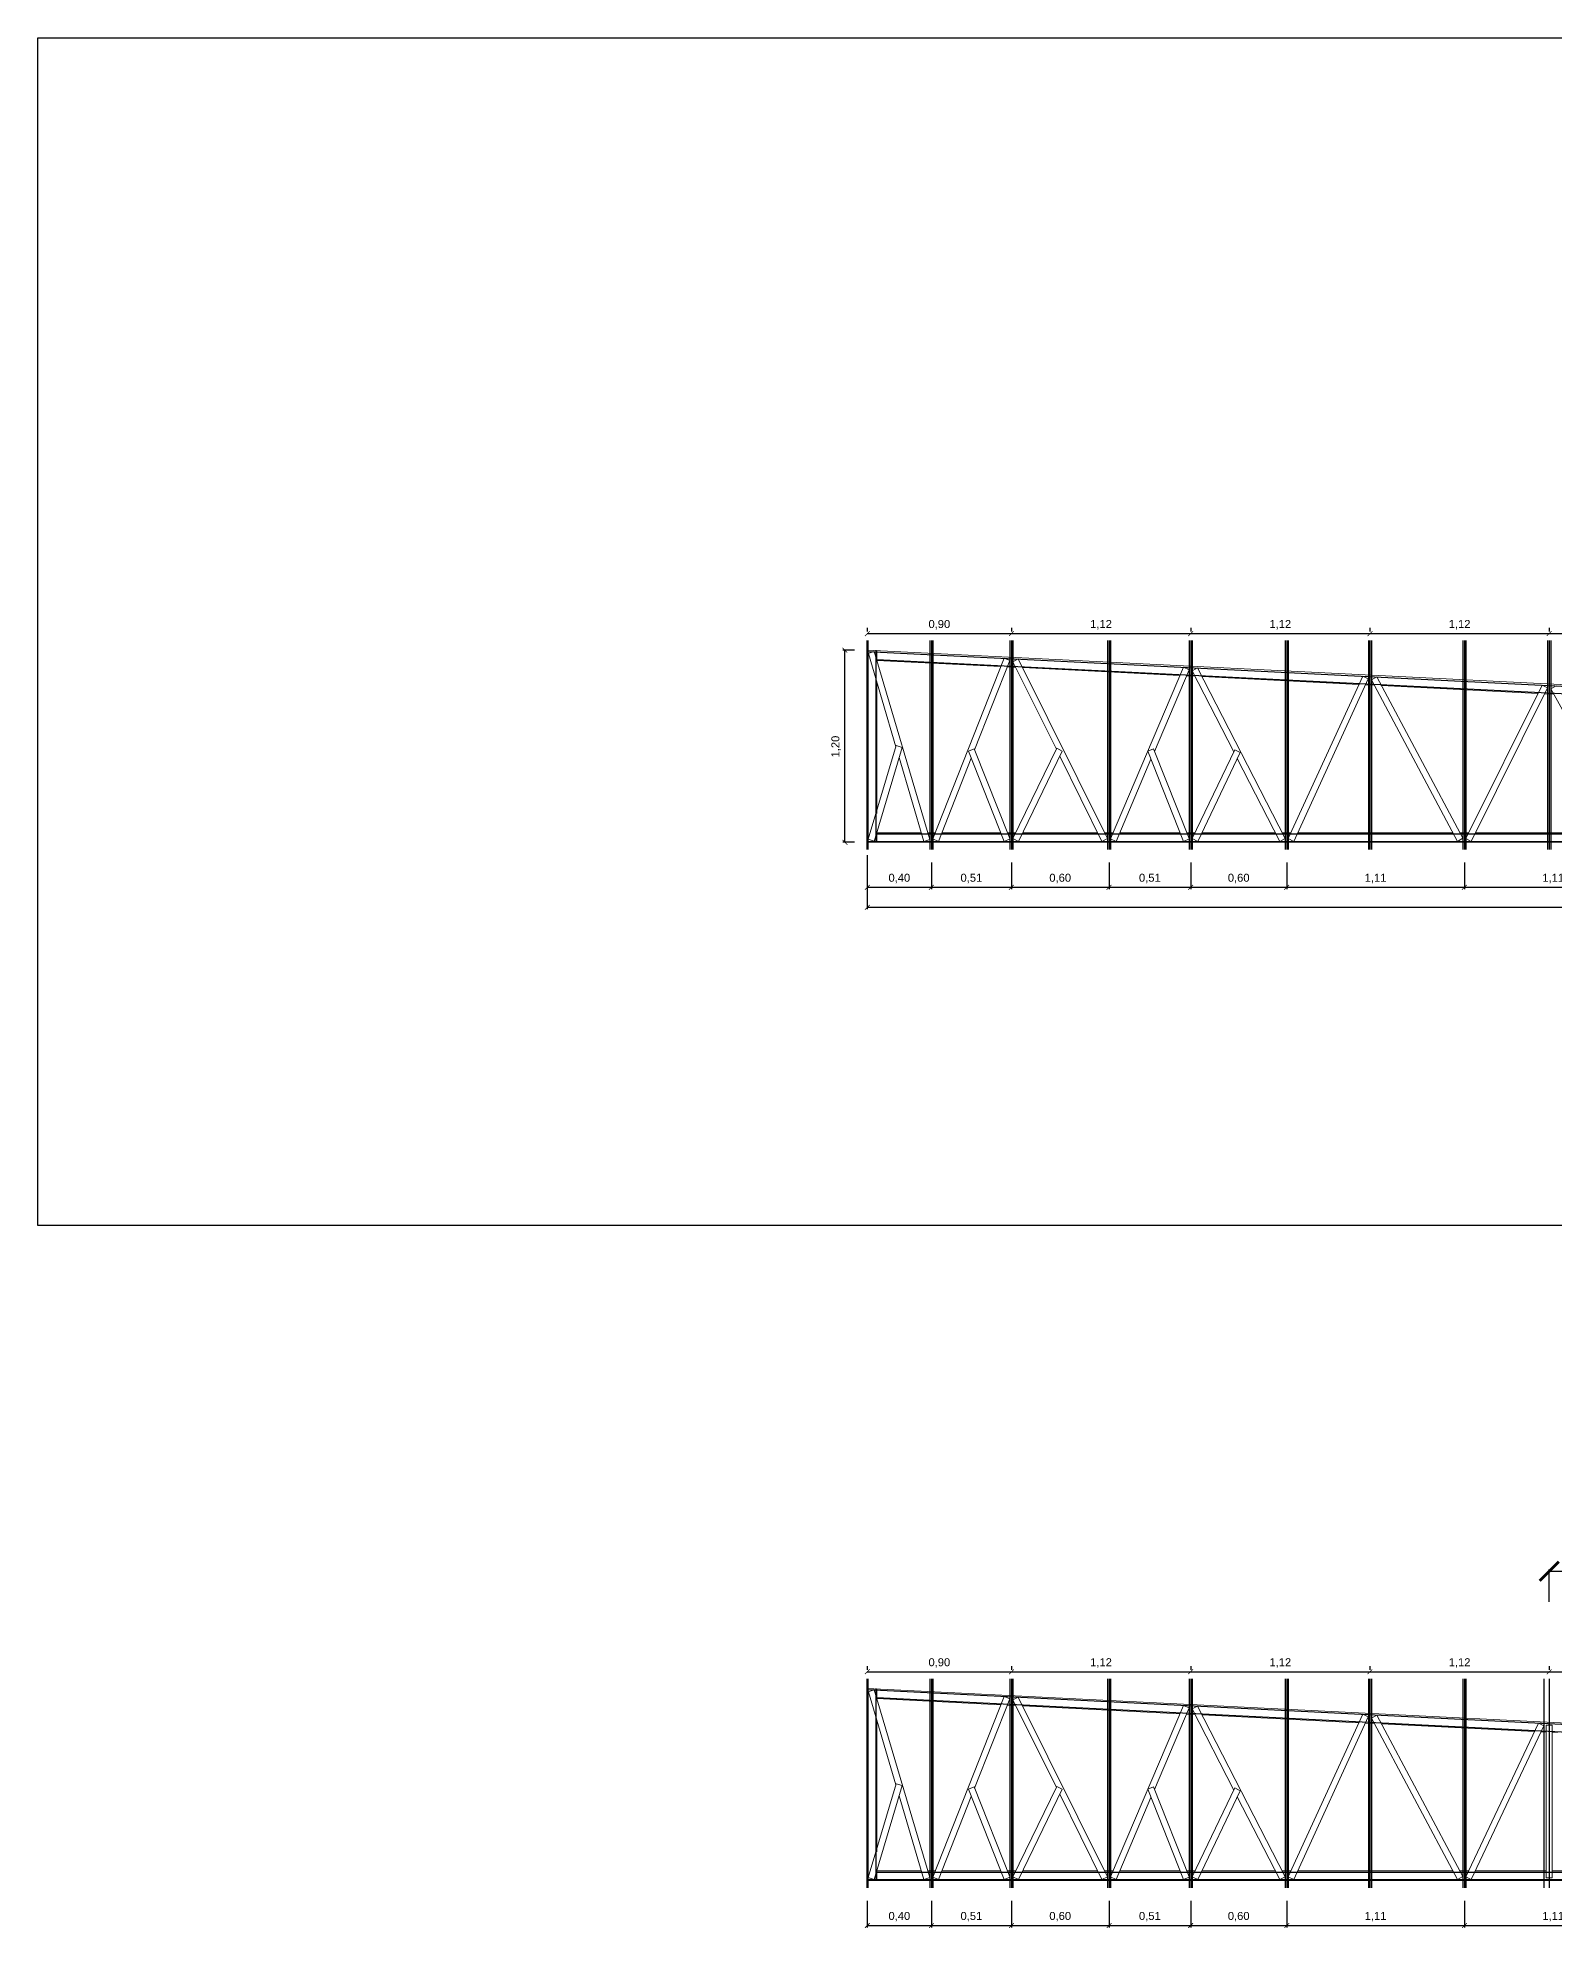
# Model space of a CAD drawing. Header units: millimetres. Extents: x 265 to 899, y -203 to 32.
# Drawn here: x 805.09 to 814.56, y -127.07 to -115.26 of the extents above; entities that cross this region are included whole.
import ezdxf

# ---------------------------------------------------------------- set-up
doc = ezdxf.new("R2010")
doc.units = ezdxf.units.MM
doc.header["$LTSCALE"] = 0.1
doc.header["$MEASUREMENT"] = 0
doc.header["$PDMODE"] = 3
doc.header["$PDSIZE"] = 0.1
doc.linetypes.add('CONTINUA', pattern=[200, 100, 100])
doc.layers.get('DEFPOINTS').update_dxf_attribs({"color": 1})
for name, color, linetype, lineweight in [('00_EST_ANGULARES', 4, 'CONTINUA', 20), ('00_EST_Cotas', 6, 'Continuous', 9), ('00_EST_Viga', 5, 'Continuous', 20), ('00_EST_Viga_Montante', 5, 'Continuous', 20)]:
    doc.layers.add(name, color=color, linetype=linetype, lineweight=lineweight)
doc.layers.add('00_EST_Aux', color=7, linetype='Continuous', true_color=0xd02fca, plot=False)
doc.layers.add('00_EST_NoImprimir', color=1, linetype='Continuous', plot=False)
doc.styles.add('Arial1_50', font='arial.ttf', dxfattribs={"height": 0.05})
doc.styles.add('Arial20', font='arial.ttf', dxfattribs={"height": 0.2})
doc.dimstyles.new('Cota 1-100-Andres', dxfattribs={"dimtxt": 0.2, "dimasz": 0.12, "dimexe": 0.012, "dimexo": 0.15, "dimgap": 0.025, "dimtad": 1, "dimzin": 0, "dimtxsty": 'Arial20', "dimblk1": 'ARCHTICK', "dimblk2": 'ARCHTICK', "dimsah": 1, "dimcen": 0.09, "dimclrd": 256, "dimclre": 256, "dimclrt": 256, "dimazin": 0, "dimtfac": 1, "dimtofl": 0, "dimtmove": 0, "dimatfit": 3, "dimldrblk": 'ARCHTICK', "dimfxl": 1, "dimtolj": 1, "dimtzin": 0, "dimarcsym": 0})
doc.dimstyles.new('Cota 1-25-Andres', dxfattribs={"dimtxt": 0.05, "dimasz": 0.03, "dimexe": 0.012, "dimexo": 0.08, "dimgap": 0.025, "dimtad": 1, "dimzin": 0, "dimtxsty": 'Arial1_50', "dimblk1": 'ARCHTICK', "dimblk2": 'ARCHTICK', "dimsah": 1, "dimcen": 0.09, "dimclrd": 256, "dimclre": 256, "dimclrt": 256, "dimazin": 0, "dimtfac": 1, "dimtofl": 0, "dimtmove": 0, "dimatfit": 3, "dimldrblk": 'ARCHTICK', "dimfxl": 1, "dimtolj": 1, "dimtzin": 0, "dimarcsym": 0})

# ---------------------------------------------------------------- blocks, each defined once
blk = doc.blocks.new('_ARCHTICK')
at = {"color": 0, "linetype": 'ByBlock', "const_width": 0.15}
blk.add_lwpolyline([(-0.5, -0.5), (0.5, 0.5)], dxfattribs=at)
blk = doc.blocks.new('*D203')
at = {"layer": '00_EST_Cotas', "lineweight": -2, "transparency": 16777216}
for p, q in [((812.893, -120.41), (812.893, -120.577)), ((814.003, -120.41), (814.003, -120.577)), ((812.893, -120.565), (814.003, -120.565))]:
    blk.add_line(p, q, dxfattribs=at)
at = {"layer": 'DEFPOINTS', "color": 0, "transparency": 16777216}
for p in [(812.893, -120.33), (814.003, -120.33), (814.003, -120.565)]:
    blk.add_point(p, dxfattribs=at)
at = {"layer": '00_EST_Cotas', "lineweight": -2, "transparency": 16777216, "xscale": 0.03, "yscale": 0.03, "zscale": 0.03, "rotation": 180}
blk.add_blockref('_ARCHTICK', (812.893, -120.565), dxfattribs=at)
at = {"layer": '00_EST_Cotas', "lineweight": -2, "transparency": 16777216, "xscale": 0.03, "yscale": 0.03, "zscale": 0.03}
blk.add_blockref('_ARCHTICK', (814.003, -120.565), dxfattribs=at)
at = {"layer": '00_EST_Cotas', "transparency": 16777216, "insert": (813.448, -120.51), "char_height": 0.05, "attachment_point": 5, "style": 'Arial1_50'}
blk.add_mtext('\\A1;1,11', dxfattribs=at)
blk = doc.blocks.new('*D204')
at = {"layer": '00_EST_Cotas', "lineweight": -2, "transparency": 16777216}
for p, q in [((814.003, -120.41), (814.003, -120.577)), ((815.113, -120.41), (815.113, -120.577)), ((814.003, -120.565), (815.113, -120.565))]:
    blk.add_line(p, q, dxfattribs=at)
at = {"layer": 'DEFPOINTS', "color": 0, "transparency": 16777216}
for p in [(814.003, -120.33), (815.113, -120.33), (815.113, -120.565)]:
    blk.add_point(p, dxfattribs=at)
at = {"layer": '00_EST_Cotas', "lineweight": -2, "transparency": 16777216, "xscale": 0.03, "yscale": 0.03, "zscale": 0.03, "rotation": 180}
blk.add_blockref('_ARCHTICK', (814.003, -120.565), dxfattribs=at)
at = {"layer": '00_EST_Cotas', "lineweight": -2, "transparency": 16777216, "xscale": 0.03, "yscale": 0.03, "zscale": 0.03}
blk.add_blockref('_ARCHTICK', (815.113, -120.565), dxfattribs=at)
at = {"layer": '00_EST_Cotas', "transparency": 16777216, "insert": (814.558, -120.51), "char_height": 0.05, "attachment_point": 5, "style": 'Arial1_50'}
blk.add_mtext('\\A1;1,11', dxfattribs=at)
blk = doc.blocks.new('*D212')
at = {"layer": '00_EST_Cotas', "lineweight": -2, "transparency": 16777216}
for p, q in [((810.273, -118.944), (810.273, -118.968)), ((810.273, -118.98), (811.173, -118.98)), ((811.173, -118.944), (811.173, -118.968))]:
    blk.add_line(p, q, dxfattribs=at)
at = {"layer": 'DEFPOINTS', "color": 0, "transparency": 16777216}
for p in [(810.273, -119.024), (811.173, -118.98), (811.173, -119.024)]:
    blk.add_point(p, dxfattribs=at)
at = {"layer": '00_EST_Cotas', "lineweight": -2, "transparency": 16777216, "xscale": 0.03, "yscale": 0.03, "zscale": 0.03, "rotation": 180}
blk.add_blockref('_ARCHTICK', (810.273, -118.98), dxfattribs=at)
at = {"layer": '00_EST_Cotas', "lineweight": -2, "transparency": 16777216, "xscale": 0.03, "yscale": 0.03, "zscale": 0.03}
blk.add_blockref('_ARCHTICK', (811.173, -118.98), dxfattribs=at)
at = {"layer": '00_EST_Cotas', "transparency": 16777216, "insert": (810.723, -118.925), "char_height": 0.05, "attachment_point": 5, "style": 'Arial1_50'}
blk.add_mtext('\\A1;0,90', dxfattribs=at)
blk = doc.blocks.new('*D213')
at = {"layer": '00_EST_Cotas', "lineweight": -2, "transparency": 16777216}
for p, q in [((811.173, -118.944), (811.173, -118.968)), ((811.173, -118.98), (812.293, -118.98)), ((812.293, -118.944), (812.293, -118.968))]:
    blk.add_line(p, q, dxfattribs=at)
at = {"layer": 'DEFPOINTS', "color": 0, "transparency": 16777216}
for p in [(811.173, -119.024), (812.293, -118.98), (812.293, -119.024)]:
    blk.add_point(p, dxfattribs=at)
at = {"layer": '00_EST_Cotas', "lineweight": -2, "transparency": 16777216, "xscale": 0.03, "yscale": 0.03, "zscale": 0.03, "rotation": 180}
blk.add_blockref('_ARCHTICK', (811.173, -118.98), dxfattribs=at)
at = {"layer": '00_EST_Cotas', "lineweight": -2, "transparency": 16777216, "xscale": 0.03, "yscale": 0.03, "zscale": 0.03}
blk.add_blockref('_ARCHTICK', (812.293, -118.98), dxfattribs=at)
at = {"layer": '00_EST_Cotas', "transparency": 16777216, "insert": (811.733, -118.925), "char_height": 0.05, "attachment_point": 5, "style": 'Arial1_50'}
blk.add_mtext('\\A1;1,12', dxfattribs=at)
blk = doc.blocks.new('*D214')
at = {"layer": '00_EST_Cotas', "lineweight": -2, "transparency": 16777216}
for p, q in [((812.293, -118.944), (812.293, -118.968)), ((812.293, -118.98), (813.413, -118.98)), ((813.413, -118.944), (813.413, -118.968))]:
    blk.add_line(p, q, dxfattribs=at)
at = {"layer": 'DEFPOINTS', "color": 0, "transparency": 16777216}
for p in [(812.293, -119.024), (813.413, -118.98), (813.413, -119.024)]:
    blk.add_point(p, dxfattribs=at)
at = {"layer": '00_EST_Cotas', "lineweight": -2, "transparency": 16777216, "xscale": 0.03, "yscale": 0.03, "zscale": 0.03, "rotation": 180}
blk.add_blockref('_ARCHTICK', (812.293, -118.98), dxfattribs=at)
at = {"layer": '00_EST_Cotas', "lineweight": -2, "transparency": 16777216, "xscale": 0.03, "yscale": 0.03, "zscale": 0.03}
blk.add_blockref('_ARCHTICK', (813.413, -118.98), dxfattribs=at)
at = {"layer": '00_EST_Cotas', "transparency": 16777216, "insert": (812.853, -118.925), "char_height": 0.05, "attachment_point": 5, "style": 'Arial1_50'}
blk.add_mtext('\\A1;1,12', dxfattribs=at)
blk = doc.blocks.new('*D215')
at = {"layer": '00_EST_Cotas', "lineweight": -2, "transparency": 16777216}
for p, q in [((813.413, -118.944), (813.413, -118.968)), ((813.413, -118.98), (814.533, -118.98)), ((814.533, -118.944), (814.533, -118.968))]:
    blk.add_line(p, q, dxfattribs=at)
at = {"layer": 'DEFPOINTS', "color": 0, "transparency": 16777216}
for p in [(813.413, -119.024), (814.533, -118.98), (814.533, -119.024)]:
    blk.add_point(p, dxfattribs=at)
at = {"layer": '00_EST_Cotas', "lineweight": -2, "transparency": 16777216, "xscale": 0.03, "yscale": 0.03, "zscale": 0.03, "rotation": 180}
blk.add_blockref('_ARCHTICK', (813.413, -118.98), dxfattribs=at)
at = {"layer": '00_EST_Cotas', "lineweight": -2, "transparency": 16777216, "xscale": 0.03, "yscale": 0.03, "zscale": 0.03}
blk.add_blockref('_ARCHTICK', (814.533, -118.98), dxfattribs=at)
at = {"layer": '00_EST_Cotas', "transparency": 16777216, "insert": (813.973, -118.925), "char_height": 0.05, "attachment_point": 5, "style": 'Arial1_50'}
blk.add_mtext('\\A1;1,12', dxfattribs=at)
blk = doc.blocks.new('*D216')
at = {"layer": '00_EST_Cotas', "lineweight": -2, "transparency": 16777216}
for p, q in [((814.533, -118.944), (814.533, -118.968)), ((814.533, -118.98), (815.653, -118.98)), ((815.653, -118.944), (815.653, -118.968))]:
    blk.add_line(p, q, dxfattribs=at)
at = {"layer": 'DEFPOINTS', "color": 0, "transparency": 16777216}
for p in [(814.533, -119.024), (815.653, -118.98), (815.653, -119.024)]:
    blk.add_point(p, dxfattribs=at)
at = {"layer": '00_EST_Cotas', "lineweight": -2, "transparency": 16777216, "xscale": 0.03, "yscale": 0.03, "zscale": 0.03, "rotation": 180}
blk.add_blockref('_ARCHTICK', (814.533, -118.98), dxfattribs=at)
at = {"layer": '00_EST_Cotas', "lineweight": -2, "transparency": 16777216, "xscale": 0.03, "yscale": 0.03, "zscale": 0.03}
blk.add_blockref('_ARCHTICK', (815.653, -118.98), dxfattribs=at)
at = {"layer": '00_EST_Cotas', "transparency": 16777216, "insert": (815.093, -118.925), "char_height": 0.05, "attachment_point": 5, "style": 'Arial1_50'}
blk.add_mtext('\\A1;1,12', dxfattribs=at)
blk = doc.blocks.new('*D223')
at = {"layer": '00_EST_Cotas', "lineweight": -2, "transparency": 16777216}
for p, q in [((810.273, -120.41), (810.273, -120.577)), ((810.673, -120.41), (810.673, -120.577)), ((810.273, -120.565), (810.673, -120.565))]:
    blk.add_line(p, q, dxfattribs=at)
at = {"layer": 'DEFPOINTS', "color": 0, "transparency": 16777216}
for p in [(810.273, -120.33), (810.673, -120.33), (810.673, -120.565)]:
    blk.add_point(p, dxfattribs=at)
at = {"layer": '00_EST_Cotas', "lineweight": -2, "transparency": 16777216, "xscale": 0.03, "yscale": 0.03, "zscale": 0.03, "rotation": 180}
blk.add_blockref('_ARCHTICK', (810.273, -120.565), dxfattribs=at)
at = {"layer": '00_EST_Cotas', "lineweight": -2, "transparency": 16777216, "xscale": 0.03, "yscale": 0.03, "zscale": 0.03}
blk.add_blockref('_ARCHTICK', (810.673, -120.565), dxfattribs=at)
at = {"layer": '00_EST_Cotas', "transparency": 16777216, "insert": (810.473, -120.51), "char_height": 0.05, "attachment_point": 5, "style": 'Arial1_50'}
blk.add_mtext('\\A1;0,40', dxfattribs=at)
blk = doc.blocks.new('*D224')
at = {"layer": '00_EST_Cotas', "lineweight": -2, "transparency": 16777216}
for p, q in [((810.673, -120.41), (810.673, -120.577)), ((811.173, -120.41), (811.173, -120.577)), ((810.673, -120.565), (811.173, -120.565))]:
    blk.add_line(p, q, dxfattribs=at)
at = {"layer": 'DEFPOINTS', "color": 0, "transparency": 16777216}
for p in [(810.673, -120.33), (811.173, -120.33), (811.173, -120.565)]:
    blk.add_point(p, dxfattribs=at)
at = {"layer": '00_EST_Cotas', "lineweight": -2, "transparency": 16777216, "xscale": 0.03, "yscale": 0.03, "zscale": 0.03, "rotation": 180}
blk.add_blockref('_ARCHTICK', (810.673, -120.565), dxfattribs=at)
at = {"layer": '00_EST_Cotas', "lineweight": -2, "transparency": 16777216, "xscale": 0.03, "yscale": 0.03, "zscale": 0.03}
blk.add_blockref('_ARCHTICK', (811.173, -120.565), dxfattribs=at)
at = {"layer": '00_EST_Cotas', "transparency": 16777216, "insert": (810.923, -120.51), "char_height": 0.05, "attachment_point": 5, "style": 'Arial1_50'}
blk.add_mtext('\\A1;0,51', dxfattribs=at)
blk = doc.blocks.new('*D225')
at = {"layer": '00_EST_Cotas', "lineweight": -2, "transparency": 16777216}
for p, q in [((811.173, -120.41), (811.173, -120.577)), ((811.783, -120.41), (811.783, -120.577)), ((811.173, -120.565), (811.783, -120.565))]:
    blk.add_line(p, q, dxfattribs=at)
at = {"layer": 'DEFPOINTS', "color": 0, "transparency": 16777216}
for p in [(811.173, -120.33), (811.783, -120.33), (811.783, -120.565)]:
    blk.add_point(p, dxfattribs=at)
at = {"layer": '00_EST_Cotas', "lineweight": -2, "transparency": 16777216, "xscale": 0.03, "yscale": 0.03, "zscale": 0.03, "rotation": 180}
blk.add_blockref('_ARCHTICK', (811.173, -120.565), dxfattribs=at)
at = {"layer": '00_EST_Cotas', "lineweight": -2, "transparency": 16777216, "xscale": 0.03, "yscale": 0.03, "zscale": 0.03}
blk.add_blockref('_ARCHTICK', (811.783, -120.565), dxfattribs=at)
at = {"layer": '00_EST_Cotas', "transparency": 16777216, "insert": (811.478, -120.51), "char_height": 0.05, "attachment_point": 5, "style": 'Arial1_50'}
blk.add_mtext('\\A1;0,60', dxfattribs=at)
blk = doc.blocks.new('*D226')
at = {"layer": '00_EST_Cotas', "lineweight": -2, "transparency": 16777216}
for p, q in [((811.783, -120.41), (811.783, -120.577)), ((812.293, -120.41), (812.293, -120.577)), ((811.783, -120.565), (812.293, -120.565))]:
    blk.add_line(p, q, dxfattribs=at)
at = {"layer": 'DEFPOINTS', "color": 0, "transparency": 16777216}
for p in [(811.783, -120.33), (812.293, -120.33), (812.293, -120.565)]:
    blk.add_point(p, dxfattribs=at)
at = {"layer": '00_EST_Cotas', "lineweight": -2, "transparency": 16777216, "xscale": 0.03, "yscale": 0.03, "zscale": 0.03, "rotation": 180}
blk.add_blockref('_ARCHTICK', (811.783, -120.565), dxfattribs=at)
at = {"layer": '00_EST_Cotas', "lineweight": -2, "transparency": 16777216, "xscale": 0.03, "yscale": 0.03, "zscale": 0.03}
blk.add_blockref('_ARCHTICK', (812.293, -120.565), dxfattribs=at)
at = {"layer": '00_EST_Cotas', "transparency": 16777216, "insert": (812.038, -120.51), "char_height": 0.05, "attachment_point": 5, "style": 'Arial1_50'}
blk.add_mtext('\\A1;0,51', dxfattribs=at)
blk = doc.blocks.new('*D227')
at = {"layer": '00_EST_Cotas', "lineweight": -2, "transparency": 16777216}
for p, q in [((812.293, -120.41), (812.293, -120.577)), ((812.893, -120.41), (812.893, -120.577)), ((812.293, -120.565), (812.893, -120.565))]:
    blk.add_line(p, q, dxfattribs=at)
at = {"layer": 'DEFPOINTS', "color": 0, "transparency": 16777216}
for p in [(812.293, -120.33), (812.893, -120.33), (812.893, -120.565)]:
    blk.add_point(p, dxfattribs=at)
at = {"layer": '00_EST_Cotas', "lineweight": -2, "transparency": 16777216, "xscale": 0.03, "yscale": 0.03, "zscale": 0.03, "rotation": 180}
blk.add_blockref('_ARCHTICK', (812.293, -120.565), dxfattribs=at)
at = {"layer": '00_EST_Cotas', "lineweight": -2, "transparency": 16777216, "xscale": 0.03, "yscale": 0.03, "zscale": 0.03}
blk.add_blockref('_ARCHTICK', (812.893, -120.565), dxfattribs=at)
at = {"layer": '00_EST_Cotas', "transparency": 16777216, "insert": (812.593, -120.51), "char_height": 0.05, "attachment_point": 5, "style": 'Arial1_50'}
blk.add_mtext('\\A1;0,60', dxfattribs=at)
blk = doc.blocks.new('*D230')
at = {"layer": '00_EST_Cotas', "lineweight": -2, "transparency": 16777216}
for p, q in [((812.893, -126.896), (812.893, -127.063)), ((814.003, -126.896), (814.003, -127.063)), ((812.893, -127.051), (814.003, -127.051))]:
    blk.add_line(p, q, dxfattribs=at)
at = {"layer": 'DEFPOINTS', "color": 0, "transparency": 16777216}
for p in [(812.893, -126.816), (814.003, -126.816), (814.003, -127.051)]:
    blk.add_point(p, dxfattribs=at)
at = {"layer": '00_EST_Cotas', "lineweight": -2, "transparency": 16777216, "xscale": 0.03, "yscale": 0.03, "zscale": 0.03, "rotation": 180}
blk.add_blockref('_ARCHTICK', (812.893, -127.051), dxfattribs=at)
at = {"layer": '00_EST_Cotas', "lineweight": -2, "transparency": 16777216, "xscale": 0.03, "yscale": 0.03, "zscale": 0.03}
blk.add_blockref('_ARCHTICK', (814.003, -127.051), dxfattribs=at)
at = {"layer": '00_EST_Cotas', "transparency": 16777216, "insert": (813.448, -126.996), "char_height": 0.05, "attachment_point": 5, "style": 'Arial1_50'}
blk.add_mtext('\\A1;1,11', dxfattribs=at)
blk = doc.blocks.new('*D231')
at = {"layer": '00_EST_Cotas', "lineweight": -2, "transparency": 16777216}
for p, q in [((814.003, -126.896), (814.003, -127.063)), ((815.113, -126.896), (815.113, -127.063)), ((814.003, -127.051), (815.113, -127.051))]:
    blk.add_line(p, q, dxfattribs=at)
at = {"layer": 'DEFPOINTS', "color": 0, "transparency": 16777216}
for p in [(814.003, -126.816), (815.113, -126.816), (815.113, -127.051)]:
    blk.add_point(p, dxfattribs=at)
at = {"layer": '00_EST_Cotas', "lineweight": -2, "transparency": 16777216, "xscale": 0.03, "yscale": 0.03, "zscale": 0.03, "rotation": 180}
blk.add_blockref('_ARCHTICK', (814.003, -127.051), dxfattribs=at)
at = {"layer": '00_EST_Cotas', "lineweight": -2, "transparency": 16777216, "xscale": 0.03, "yscale": 0.03, "zscale": 0.03}
blk.add_blockref('_ARCHTICK', (815.113, -127.051), dxfattribs=at)
at = {"layer": '00_EST_Cotas', "transparency": 16777216, "insert": (814.558, -126.996), "char_height": 0.05, "attachment_point": 5, "style": 'Arial1_50'}
blk.add_mtext('\\A1;1,11', dxfattribs=at)
blk = doc.blocks.new('*D245')
at = {"layer": '00_EST_Cotas', "lineweight": -2, "transparency": 16777216}
for p, q in [((810.273, -125.43), (810.273, -125.454)), ((810.273, -125.466), (811.173, -125.466)), ((811.173, -125.43), (811.173, -125.454))]:
    blk.add_line(p, q, dxfattribs=at)
at = {"layer": 'DEFPOINTS', "color": 0, "transparency": 16777216}
for p in [(810.273, -125.51), (811.173, -125.466), (811.173, -125.51)]:
    blk.add_point(p, dxfattribs=at)
at = {"layer": '00_EST_Cotas', "lineweight": -2, "transparency": 16777216, "xscale": 0.03, "yscale": 0.03, "zscale": 0.03, "rotation": 180}
blk.add_blockref('_ARCHTICK', (810.273, -125.466), dxfattribs=at)
at = {"layer": '00_EST_Cotas', "lineweight": -2, "transparency": 16777216, "xscale": 0.03, "yscale": 0.03, "zscale": 0.03}
blk.add_blockref('_ARCHTICK', (811.173, -125.466), dxfattribs=at)
at = {"layer": '00_EST_Cotas', "transparency": 16777216, "insert": (810.723, -125.411), "char_height": 0.05, "attachment_point": 5, "style": 'Arial1_50'}
blk.add_mtext('\\A1;0,90', dxfattribs=at)
blk = doc.blocks.new('*D246')
at = {"layer": '00_EST_Cotas', "lineweight": -2, "transparency": 16777216}
for p, q in [((811.173, -125.43), (811.173, -125.454)), ((811.173, -125.466), (812.293, -125.466)), ((812.293, -125.43), (812.293, -125.454))]:
    blk.add_line(p, q, dxfattribs=at)
at = {"layer": 'DEFPOINTS', "color": 0, "transparency": 16777216}
for p in [(811.173, -125.51), (812.293, -125.466), (812.293, -125.51)]:
    blk.add_point(p, dxfattribs=at)
at = {"layer": '00_EST_Cotas', "lineweight": -2, "transparency": 16777216, "xscale": 0.03, "yscale": 0.03, "zscale": 0.03, "rotation": 180}
blk.add_blockref('_ARCHTICK', (811.173, -125.466), dxfattribs=at)
at = {"layer": '00_EST_Cotas', "lineweight": -2, "transparency": 16777216, "xscale": 0.03, "yscale": 0.03, "zscale": 0.03}
blk.add_blockref('_ARCHTICK', (812.293, -125.466), dxfattribs=at)
at = {"layer": '00_EST_Cotas', "transparency": 16777216, "insert": (811.733, -125.411), "char_height": 0.05, "attachment_point": 5, "style": 'Arial1_50'}
blk.add_mtext('\\A1;1,12', dxfattribs=at)
blk = doc.blocks.new('*D247')
at = {"layer": '00_EST_Cotas', "lineweight": -2, "transparency": 16777216}
for p, q in [((812.293, -125.43), (812.293, -125.454)), ((812.293, -125.466), (813.413, -125.466)), ((813.413, -125.43), (813.413, -125.454))]:
    blk.add_line(p, q, dxfattribs=at)
at = {"layer": 'DEFPOINTS', "color": 0, "transparency": 16777216}
for p in [(812.293, -125.51), (813.413, -125.466), (813.413, -125.51)]:
    blk.add_point(p, dxfattribs=at)
at = {"layer": '00_EST_Cotas', "lineweight": -2, "transparency": 16777216, "xscale": 0.03, "yscale": 0.03, "zscale": 0.03, "rotation": 180}
blk.add_blockref('_ARCHTICK', (812.293, -125.466), dxfattribs=at)
at = {"layer": '00_EST_Cotas', "lineweight": -2, "transparency": 16777216, "xscale": 0.03, "yscale": 0.03, "zscale": 0.03}
blk.add_blockref('_ARCHTICK', (813.413, -125.466), dxfattribs=at)
at = {"layer": '00_EST_Cotas', "transparency": 16777216, "insert": (812.853, -125.411), "char_height": 0.05, "attachment_point": 5, "style": 'Arial1_50'}
blk.add_mtext('\\A1;1,12', dxfattribs=at)
blk = doc.blocks.new('*D248')
at = {"layer": '00_EST_Cotas', "lineweight": -2, "transparency": 16777216}
for p, q in [((813.413, -125.43), (813.413, -125.454)), ((813.413, -125.466), (814.533, -125.466)), ((814.533, -125.43), (814.533, -125.454))]:
    blk.add_line(p, q, dxfattribs=at)
at = {"layer": 'DEFPOINTS', "color": 0, "transparency": 16777216}
for p in [(813.413, -125.51), (814.533, -125.466), (814.533, -125.51)]:
    blk.add_point(p, dxfattribs=at)
at = {"layer": '00_EST_Cotas', "lineweight": -2, "transparency": 16777216, "xscale": 0.03, "yscale": 0.03, "zscale": 0.03, "rotation": 180}
blk.add_blockref('_ARCHTICK', (813.413, -125.466), dxfattribs=at)
at = {"layer": '00_EST_Cotas', "lineweight": -2, "transparency": 16777216, "xscale": 0.03, "yscale": 0.03, "zscale": 0.03}
blk.add_blockref('_ARCHTICK', (814.533, -125.466), dxfattribs=at)
at = {"layer": '00_EST_Cotas', "transparency": 16777216, "insert": (813.973, -125.411), "char_height": 0.05, "attachment_point": 5, "style": 'Arial1_50'}
blk.add_mtext('\\A1;1,12', dxfattribs=at)
blk = doc.blocks.new('*D238')
at = {"layer": '00_EST_Cotas', "lineweight": -2, "transparency": 16777216}
for p, q in [((814.533, -125.43), (814.533, -125.454)), ((814.533, -125.466), (815.653, -125.466)), ((815.653, -125.43), (815.653, -125.454))]:
    blk.add_line(p, q, dxfattribs=at)
at = {"layer": 'DEFPOINTS', "color": 0, "transparency": 16777216}
for p in [(814.533, -125.51), (815.653, -125.466), (815.653, -125.51)]:
    blk.add_point(p, dxfattribs=at)
at = {"layer": '00_EST_Cotas', "lineweight": -2, "transparency": 16777216, "xscale": 0.03, "yscale": 0.03, "zscale": 0.03, "rotation": 180}
blk.add_blockref('_ARCHTICK', (814.533, -125.466), dxfattribs=at)
at = {"layer": '00_EST_Cotas', "lineweight": -2, "transparency": 16777216, "xscale": 0.03, "yscale": 0.03, "zscale": 0.03}
blk.add_blockref('_ARCHTICK', (815.653, -125.466), dxfattribs=at)
at = {"layer": '00_EST_Cotas', "transparency": 16777216, "insert": (815.093, -125.411), "char_height": 0.05, "attachment_point": 5, "style": 'Arial1_50'}
blk.add_mtext('\\A1;1,12', dxfattribs=at)
blk = doc.blocks.new('*D249')
at = {"layer": '00_EST_Cotas', "lineweight": -2, "transparency": 16777216}
for p, q in [((810.273, -126.896), (810.273, -127.063)), ((810.673, -126.896), (810.673, -127.063)), ((810.273, -127.051), (810.673, -127.051))]:
    blk.add_line(p, q, dxfattribs=at)
at = {"layer": 'DEFPOINTS', "color": 0, "transparency": 16777216}
for p in [(810.273, -126.816), (810.673, -126.816), (810.673, -127.051)]:
    blk.add_point(p, dxfattribs=at)
at = {"layer": '00_EST_Cotas', "lineweight": -2, "transparency": 16777216, "xscale": 0.03, "yscale": 0.03, "zscale": 0.03, "rotation": 180}
blk.add_blockref('_ARCHTICK', (810.273, -127.051), dxfattribs=at)
at = {"layer": '00_EST_Cotas', "lineweight": -2, "transparency": 16777216, "xscale": 0.03, "yscale": 0.03, "zscale": 0.03}
blk.add_blockref('_ARCHTICK', (810.673, -127.051), dxfattribs=at)
at = {"layer": '00_EST_Cotas', "transparency": 16777216, "insert": (810.473, -126.996), "char_height": 0.05, "attachment_point": 5, "style": 'Arial1_50'}
blk.add_mtext('\\A1;0,40', dxfattribs=at)
blk = doc.blocks.new('*D250')
at = {"layer": '00_EST_Cotas', "lineweight": -2, "transparency": 16777216}
for p, q in [((810.673, -126.896), (810.673, -127.063)), ((811.173, -126.896), (811.173, -127.063)), ((810.673, -127.051), (811.173, -127.051))]:
    blk.add_line(p, q, dxfattribs=at)
at = {"layer": 'DEFPOINTS', "color": 0, "transparency": 16777216}
for p in [(810.673, -126.816), (811.173, -126.816), (811.173, -127.051)]:
    blk.add_point(p, dxfattribs=at)
at = {"layer": '00_EST_Cotas', "lineweight": -2, "transparency": 16777216, "xscale": 0.03, "yscale": 0.03, "zscale": 0.03, "rotation": 180}
blk.add_blockref('_ARCHTICK', (810.673, -127.051), dxfattribs=at)
at = {"layer": '00_EST_Cotas', "lineweight": -2, "transparency": 16777216, "xscale": 0.03, "yscale": 0.03, "zscale": 0.03}
blk.add_blockref('_ARCHTICK', (811.173, -127.051), dxfattribs=at)
at = {"layer": '00_EST_Cotas', "transparency": 16777216, "insert": (810.923, -126.996), "char_height": 0.05, "attachment_point": 5, "style": 'Arial1_50'}
blk.add_mtext('\\A1;0,51', dxfattribs=at)
blk = doc.blocks.new('*D251')
at = {"layer": '00_EST_Cotas', "lineweight": -2, "transparency": 16777216}
for p, q in [((811.173, -126.896), (811.173, -127.063)), ((811.783, -126.896), (811.783, -127.063)), ((811.173, -127.051), (811.783, -127.051))]:
    blk.add_line(p, q, dxfattribs=at)
at = {"layer": 'DEFPOINTS', "color": 0, "transparency": 16777216}
for p in [(811.173, -126.816), (811.783, -126.816), (811.783, -127.051)]:
    blk.add_point(p, dxfattribs=at)
at = {"layer": '00_EST_Cotas', "lineweight": -2, "transparency": 16777216, "xscale": 0.03, "yscale": 0.03, "zscale": 0.03, "rotation": 180}
blk.add_blockref('_ARCHTICK', (811.173, -127.051), dxfattribs=at)
at = {"layer": '00_EST_Cotas', "lineweight": -2, "transparency": 16777216, "xscale": 0.03, "yscale": 0.03, "zscale": 0.03}
blk.add_blockref('_ARCHTICK', (811.783, -127.051), dxfattribs=at)
at = {"layer": '00_EST_Cotas', "transparency": 16777216, "insert": (811.478, -126.996), "char_height": 0.05, "attachment_point": 5, "style": 'Arial1_50'}
blk.add_mtext('\\A1;0,60', dxfattribs=at)
blk = doc.blocks.new('*D252')
at = {"layer": '00_EST_Cotas', "lineweight": -2, "transparency": 16777216}
for p, q in [((811.783, -126.896), (811.783, -127.063)), ((812.293, -126.896), (812.293, -127.063)), ((811.783, -127.051), (812.293, -127.051))]:
    blk.add_line(p, q, dxfattribs=at)
at = {"layer": 'DEFPOINTS', "color": 0, "transparency": 16777216}
for p in [(811.783, -126.816), (812.293, -126.816), (812.293, -127.051)]:
    blk.add_point(p, dxfattribs=at)
at = {"layer": '00_EST_Cotas', "lineweight": -2, "transparency": 16777216, "xscale": 0.03, "yscale": 0.03, "zscale": 0.03, "rotation": 180}
blk.add_blockref('_ARCHTICK', (811.783, -127.051), dxfattribs=at)
at = {"layer": '00_EST_Cotas', "lineweight": -2, "transparency": 16777216, "xscale": 0.03, "yscale": 0.03, "zscale": 0.03}
blk.add_blockref('_ARCHTICK', (812.293, -127.051), dxfattribs=at)
at = {"layer": '00_EST_Cotas', "transparency": 16777216, "insert": (812.038, -126.996), "char_height": 0.05, "attachment_point": 5, "style": 'Arial1_50'}
blk.add_mtext('\\A1;0,51', dxfattribs=at)
blk = doc.blocks.new('*D253')
at = {"layer": '00_EST_Cotas', "lineweight": -2, "transparency": 16777216}
for p, q in [((812.293, -126.896), (812.293, -127.063)), ((812.893, -126.896), (812.893, -127.063)), ((812.293, -127.051), (812.893, -127.051))]:
    blk.add_line(p, q, dxfattribs=at)
at = {"layer": 'DEFPOINTS', "color": 0, "transparency": 16777216}
for p in [(812.293, -126.816), (812.893, -126.816), (812.893, -127.051)]:
    blk.add_point(p, dxfattribs=at)
at = {"layer": '00_EST_Cotas', "lineweight": -2, "transparency": 16777216, "xscale": 0.03, "yscale": 0.03, "zscale": 0.03, "rotation": 180}
blk.add_blockref('_ARCHTICK', (812.293, -127.051), dxfattribs=at)
at = {"layer": '00_EST_Cotas', "lineweight": -2, "transparency": 16777216, "xscale": 0.03, "yscale": 0.03, "zscale": 0.03}
blk.add_blockref('_ARCHTICK', (812.893, -127.051), dxfattribs=at)
at = {"layer": '00_EST_Cotas', "transparency": 16777216, "insert": (812.593, -126.996), "char_height": 0.05, "attachment_point": 5, "style": 'Arial1_50'}
blk.add_mtext('\\A1;0,60', dxfattribs=at)
blk = doc.blocks.new('*D254')
at = {"layer": '00_EST_Cotas', "lineweight": -2, "transparency": 16777216}
for p, q in [((814.533, -125.028), (814.533, -124.826)), ((817.893, -125.014), (817.893, -124.826)), ((814.533, -124.838), (817.893, -124.838))]:
    blk.add_line(p, q, dxfattribs=at)
at = {"layer": 'DEFPOINTS', "color": 0, "transparency": 16777216}
for p in [(817.893, -124.838), (814.533, -125.178), (817.893, -125.164)]:
    blk.add_point(p, dxfattribs=at)
at = {"layer": '00_EST_Cotas', "lineweight": -2, "transparency": 16777216, "xscale": 0.12, "yscale": 0.12, "zscale": 0.12, "rotation": 180}
blk.add_blockref('_ARCHTICK', (814.533, -124.838), dxfattribs=at)
at = {"layer": '00_EST_Cotas', "lineweight": -2, "transparency": 16777216, "xscale": 0.12, "yscale": 0.12, "zscale": 0.12}
blk.add_blockref('_ARCHTICK', (817.893, -124.838), dxfattribs=at)
at = {"layer": '00_EST_Cotas', "transparency": 16777216, "insert": (816.213, -124.692), "char_height": 0.2, "attachment_point": 5, "style": 'Arial20'}
blk.add_mtext('\\A1;3,36', dxfattribs=at)
blk = doc.blocks.new('*D342')
at = {"layer": '00_EST_Cotas', "lineweight": -2, "transparency": 16777216}
for p, q in [((810.273, -120.364), (810.273, -120.702)), ((822.173, -120.364), (822.173, -120.702)), ((810.273, -120.69), (822.173, -120.69))]:
    blk.add_line(p, q, dxfattribs=at)
at = {"layer": 'DEFPOINTS', "color": 0, "transparency": 16777216}
for p in [(810.273, -120.284), (822.173, -120.284), (822.173, -120.69)]:
    blk.add_point(p, dxfattribs=at)
at = {"layer": '00_EST_Cotas', "lineweight": -2, "transparency": 16777216, "xscale": 0.03, "yscale": 0.03, "zscale": 0.03, "rotation": 180}
blk.add_blockref('_ARCHTICK', (810.273, -120.69), dxfattribs=at)
at = {"layer": '00_EST_Cotas', "lineweight": -2, "transparency": 16777216, "xscale": 0.03, "yscale": 0.03, "zscale": 0.03}
blk.add_blockref('_ARCHTICK', (822.173, -120.69), dxfattribs=at)
at = {"layer": '00_EST_Cotas', "transparency": 16777216, "insert": (816.223, -120.635), "char_height": 0.05, "attachment_point": 5, "style": 'Arial1_50'}
blk.add_mtext('\\A1;11,90', dxfattribs=at)
blk = doc.blocks.new('*D344')
at = {"layer": '00_EST_Cotas', "lineweight": -2, "transparency": 16777216}
for p, q in [((810.193, -119.084), (810.121, -119.084)), ((810.133, -120.284), (810.133, -119.084)), ((810.193, -120.284), (810.121, -120.284))]:
    blk.add_line(p, q, dxfattribs=at)
at = {"layer": 'DEFPOINTS', "color": 0, "transparency": 16777216}
for p in [(810.133, -119.084), (810.273, -119.084), (810.273, -120.284)]:
    blk.add_point(p, dxfattribs=at)
at = {"layer": '00_EST_Cotas', "lineweight": -2, "transparency": 16777216, "xscale": 0.03, "yscale": 0.03, "zscale": 0.03}
for p, rotation in [((810.133, -119.084), 90), ((810.133, -120.284), 270)]:
    blk.add_blockref('_ARCHTICK', p, dxfattribs=dict(at, rotation=rotation))
at = {"layer": '00_EST_Cotas', "transparency": 16777216, "insert": (810.078, -119.686), "char_height": 0.05, "attachment_point": 5, "rotation": 90, "style": 'Arial1_50'}
blk.add_mtext('\\A1;1,20', dxfattribs=at)

msp = doc.modelspace()

# ---------------------------------------------------------------- linework, layer by layer
at = {"layer": '00_EST_ANGULARES'}
for p, q in [((810.279, -119.105), (810.315, -119.093)), ((810.28, -119.105), (810.452, -119.687)), ((810.663, -120.266), (810.316, -119.093)), ((811.128, -119.134), (810.683, -120.263)), ((810.943, -119.707), (811.163, -119.149)), ((811.128, -119.134), (811.163, -119.149)), ((811.183, -119.156), (811.216, -119.138)), ((811.454, -119.702), (811.183, -119.156)), ((811.216, -119.138), (811.773, -120.26)), ((812.248, -119.19), (811.793, -120.262)), ((812.066, -119.716), (812.283, -119.206)), ((812.248, -119.19), (812.283, -119.206)), ((812.303, -119.212), (812.336, -119.194)), ((812.303, -119.212), (812.563, -119.719)), ((812.883, -120.26), (812.336, -119.194)), ((812.903, -120.261), (813.368, -119.246)), ((813.402, -119.263), (812.937, -120.278)), ((813.368, -119.246), (813.402, -119.263)), ((813.423, -119.269), (813.456, -119.25)), ((813.96, -120.278), (813.423, -119.269)), ((813.456, -119.25), (813.993, -120.259)), ((814.013, -120.26), (814.489, -119.302)), ((814.523, -119.32), (814.046, -120.278)), ((814.523, -119.32), (814.489, -119.302)), ((814.543, -119.326), (814.576, -119.306)), ((815.07, -120.278), (814.543, -119.326)), ((810.279, -120.265), (810.454, -119.679)), ((810.49, -119.691), (810.315, -120.278)), ((810.454, -119.679), (810.49, -119.691)), ((810.905, -119.715), (810.94, -119.7)), ((811.128, -120.278), (810.905, -119.715)), ((810.94, -119.7), (811.163, -120.261)), ((811.183, -120.261), (811.457, -119.696)), ((811.49, -119.714), (811.217, -120.278)), ((811.457, -119.696), (811.49, -119.714)), ((811.739, -120.278), (811.475, -119.746)), ((812.025, -119.715), (812.06, -119.7)), ((812.248, -120.278), (812.025, -119.715)), ((812.06, -119.7), (812.283, -120.261)), ((812.303, -120.261), (812.569, -119.706)), ((812.603, -119.723), (812.337, -120.278)), ((812.569, -119.706), (812.603, -119.723)), ((810.472, -119.754), (810.627, -120.278)), ((810.718, -120.278), (810.922, -119.759)), ((811.827, -120.278), (812.045, -119.765)), ((812.584, -119.761), (812.849, -120.278)), ((810.279, -120.265), (810.315, -120.277)), ((810.627, -120.278), (810.663, -120.266)), ((810.683, -120.263), (810.718, -120.278)), ((811.128, -120.278), (811.163, -120.263)), ((811.183, -120.261), (811.217, -120.278)), ((811.773, -120.26), (811.739, -120.278)), ((811.827, -120.278), (811.793, -120.262)), ((812.248, -120.278), (812.283, -120.263)), ((812.303, -120.261), (812.337, -120.278)), ((812.849, -120.278), (812.883, -120.26)), ((812.937, -120.278), (812.903, -120.261)), ((813.96, -120.278), (813.993, -120.259)), ((814.013, -120.26), (814.046, -120.278)), ((810.279, -125.591), (810.315, -125.579)), ((810.28, -125.591), (810.452, -126.173)), ((810.663, -126.752), (810.316, -125.579)), ((811.128, -125.62), (810.683, -126.749)), ((810.943, -126.193), (811.163, -125.635)), ((811.128, -125.62), (811.163, -125.635)), ((811.183, -125.642), (811.216, -125.624)), ((811.454, -126.188), (811.183, -125.642)), ((811.216, -125.624), (811.773, -126.746)), ((812.248, -125.676), (811.793, -126.748)), ((812.066, -126.201), (812.283, -125.692)), ((812.248, -125.676), (812.283, -125.692)), ((812.303, -125.698), (812.336, -125.68)), ((812.303, -125.698), (812.563, -126.205)), ((812.883, -126.746), (812.336, -125.68)), ((812.903, -126.747), (813.368, -125.731)), ((813.402, -125.748), (812.937, -126.764)), ((813.368, -125.731), (813.402, -125.748)), ((813.423, -125.755), (813.456, -125.736)), ((813.96, -126.764), (813.423, -125.755)), ((813.456, -125.736), (813.993, -126.745)), ((814.013, -126.746), (814.465, -125.786)), ((814.499, -125.804), (814.046, -126.764)), ((814.499, -125.804), (814.465, -125.786)), ((814.514, -125.8), (814.552, -125.8)), ((814.514, -125.8), (814.514, -126.754)), ((814.552, -126.754), (814.552, -125.8)), ((810.279, -126.751), (810.454, -126.165)), ((810.49, -126.177), (810.315, -126.764)), ((810.454, -126.165), (810.49, -126.177)), ((810.472, -126.24), (810.627, -126.764)), ((810.718, -126.764), (810.922, -126.245)), ((810.905, -126.2), (810.94, -126.185)), ((811.128, -126.764), (810.905, -126.2)), ((810.94, -126.185), (811.163, -126.747)), ((811.183, -126.746), (811.457, -126.182)), ((811.49, -126.2), (811.217, -126.764)), ((811.457, -126.182), (811.49, -126.2)), ((811.739, -126.764), (811.475, -126.231)), ((812.025, -126.2), (812.06, -126.185)), ((812.248, -126.764), (812.025, -126.2)), ((812.06, -126.185), (812.283, -126.747)), ((812.303, -126.746), (812.569, -126.191)), ((812.603, -126.209), (812.337, -126.764)), ((812.569, -126.191), (812.603, -126.209)), ((811.827, -126.764), (812.045, -126.251)), ((812.584, -126.247), (812.849, -126.764)), ((810.279, -126.751), (810.315, -126.763)), ((810.627, -126.764), (810.663, -126.752)), ((810.683, -126.749), (810.718, -126.764)), ((811.128, -126.764), (811.163, -126.749)), ((811.183, -126.746), (811.217, -126.764)), ((811.773, -126.746), (811.739, -126.764)), ((811.827, -126.764), (811.793, -126.748)), ((812.248, -126.764), (812.283, -126.749)), ((812.303, -126.746), (812.337, -126.764)), ((812.849, -126.764), (812.883, -126.746)), ((812.937, -126.764), (812.903, -126.747)), ((813.96, -126.764), (813.993, -126.745)), ((814.013, -126.746), (814.046, -126.764)), ((814.514, -126.754), (814.552, -126.754))]:
    msp.add_line(p, q, dxfattribs=at)
at = {"layer": '00_EST_Aux'}
for p, q in [((810.273, -120.33), (810.273, -119.024)), ((810.279, -120.33), (810.279, -119.024)), ((810.663, -119.024), (810.663, -120.33)), ((810.673, -119.024), (810.673, -120.33)), ((810.683, -119.024), (810.683, -120.33)), ((811.163, -119.024), (811.163, -120.33)), ((811.173, -119.024), (811.173, -120.33)), ((811.183, -119.024), (811.183, -120.33)), ((811.773, -119.024), (811.773, -120.33)), ((811.783, -119.024), (811.783, -120.33)), ((811.793, -119.024), (811.793, -120.33)), ((812.283, -119.024), (812.283, -120.33)), ((812.293, -119.024), (812.293, -120.33)), ((812.303, -119.024), (812.303, -120.33)), ((812.883, -119.024), (812.883, -120.33)), ((812.893, -119.024), (812.893, -120.33)), ((812.903, -119.024), (812.903, -120.33)), ((813.403, -119.024), (813.403, -120.33)), ((813.413, -119.024), (813.413, -120.33)), ((813.423, -119.024), (813.423, -120.33)), ((813.993, -119.024), (813.993, -120.33)), ((814.003, -119.024), (814.003, -120.33)), ((814.013, -119.024), (814.013, -120.33)), ((814.523, -119.024), (814.523, -120.33)), ((814.533, -119.024), (814.533, -120.33)), ((814.543, -119.024), (814.543, -120.33)), ((810.272, -119.091), (822.166, -119.685)), ((810.326, -119.084), (810.326, -120.284)), ((810.333, -119.141), (822.013, -119.725)), ((810.273, -120.278), (822.073, -120.278)), ((810.333, -120.231), (822.013, -120.231)), ((810.273, -126.816), (810.273, -125.51)), ((810.279, -126.816), (810.279, -125.51)), ((810.663, -125.51), (810.663, -126.816)), ((810.673, -125.51), (810.673, -126.816)), ((810.683, -125.51), (810.683, -126.816)), ((811.163, -125.51), (811.163, -126.816)), ((811.173, -125.51), (811.173, -126.816)), ((811.183, -125.51), (811.183, -126.816)), ((811.773, -125.51), (811.773, -126.816)), ((811.783, -125.51), (811.783, -126.816)), ((811.793, -125.51), (811.793, -126.816)), ((812.283, -125.51), (812.283, -126.816)), ((812.293, -125.51), (812.293, -126.816)), ((812.303, -125.51), (812.303, -126.816)), ((812.883, -125.51), (812.883, -126.816)), ((812.893, -125.51), (812.893, -126.816)), ((812.903, -125.51), (812.903, -126.816)), ((813.403, -125.51), (813.403, -126.816)), ((813.413, -125.51), (813.413, -126.816)), ((813.423, -125.51), (813.423, -126.816)), ((813.993, -125.51), (813.993, -126.816)), ((814.003, -125.51), (814.003, -126.816)), ((814.013, -125.51), (814.013, -126.816)), ((814.499, -125.511), (814.499, -126.816)), ((814.533, -125.51), (814.533, -126.816)), ((810.272, -125.577), (822.166, -126.171)), ((810.326, -125.57), (810.326, -126.77)), ((810.333, -125.627), (822.013, -126.211)), ((810.333, -126.717), (822.013, -126.717)), ((810.273, -126.764), (822.073, -126.764))]:
    msp.add_line(p, q, dxfattribs=at)
at = {"layer": '00_EST_NoImprimir'}
msp.add_lwpolyline([(805.091, -115.258), (824.343, -115.258), (824.343, -122.677), (805.091, -122.677)], close=True, dxfattribs=at)
at = {"layer": '00_EST_Viga'}
for p, q in [((810.27, -119.144), (810.273, -119.145)), ((810.273, -119.084), (822.173, -119.674)), ((810.333, -119.148), (811.107, -119.186)), ((811.147, -119.188), (811.2, -119.191)), ((811.244, -119.193), (812.226, -119.242)), ((812.267, -119.244), (812.32, -119.247)), ((812.364, -119.249), (813.344, -119.298)), ((813.385, -119.3), (813.441, -119.303)), ((813.486, -119.305), (814.463, -119.354)), ((814.505, -119.356), (814.561, -119.359)), ((810.273, -120.284), (822.173, -120.284)), ((810.333, -120.224), (810.611, -120.224)), ((810.65, -120.224), (810.698, -120.224)), ((810.739, -120.224), (811.107, -120.224)), ((811.148, -120.224), (811.2, -120.224)), ((811.243, -120.224), (811.713, -120.224)), ((811.755, -120.224), (811.809, -120.224)), ((811.85, -120.224), (812.227, -120.224)), ((812.268, -120.224), (812.32, -120.224)), ((812.362, -120.224), (812.822, -120.224)), ((812.865, -120.224), (812.92, -120.224)), ((812.961, -120.224), (813.931, -120.224)), ((813.974, -120.224), (814.03, -120.224)), ((814.073, -120.224), (815.04, -120.224)), ((810.27, -125.63), (810.273, -125.63)), ((810.273, -125.57), (822.173, -126.16)), ((810.333, -125.633), (811.107, -125.672)), ((811.147, -125.674), (811.2, -125.677)), ((811.244, -125.679), (812.226, -125.728)), ((812.267, -125.73), (812.32, -125.733)), ((812.364, -125.735), (813.344, -125.784)), ((813.385, -125.786), (813.441, -125.789)), ((813.486, -125.791), (814.441, -125.839)), ((814.482, -125.841), (814.514, -125.842)), ((814.552, -125.844), (814.585, -125.846)), ((810.333, -126.71), (810.611, -126.71)), ((810.65, -126.71), (810.698, -126.71)), ((810.739, -126.71), (811.107, -126.71)), ((811.148, -126.71), (811.2, -126.71)), ((811.243, -126.71), (811.713, -126.71)), ((811.755, -126.71), (811.809, -126.71)), ((811.85, -126.71), (812.227, -126.71)), ((812.268, -126.71), (812.32, -126.71)), ((812.362, -126.71), (812.822, -126.71)), ((812.865, -126.71), (812.92, -126.71)), ((812.961, -126.71), (813.931, -126.71)), ((813.974, -126.71), (814.03, -126.71)), ((814.072, -126.71), (814.514, -126.71)), ((814.552, -126.71), (815.042, -126.71)), ((810.273, -126.77), (822.173, -126.77))]:
    msp.add_line(p, q, dxfattribs=at)
at = {"layer": '00_EST_Viga_Montante'}
for p, q in [((810.273, -119.084), (810.273, -120.284)), ((810.333, -119.087), (810.333, -119.152)), ((810.333, -119.286), (810.333, -120.104)), ((810.333, -120.224), (810.333, -120.284)), ((810.273, -125.57), (810.273, -126.77)), ((810.333, -125.573), (810.333, -125.637)), ((810.333, -125.772), (810.333, -126.59)), ((810.333, -126.71), (810.333, -126.77))]:
    msp.add_line(p, q, dxfattribs=at)

# ---------------------------------------------------------------- dimensions: what is measured, and where the dimension line sits
at = {"layer": '00_EST_Cotas'}
for base, p1, p2, dimstyle, picture, middle in [((811.173, -118.98), (810.273, -119.024), (811.173, -119.024), 'Cota 1-25-Andres', '*D212', (810.723, -118.925)), ((812.293, -118.98), (811.173, -119.024), (812.293, -119.024), 'Cota 1-25-Andres', '*D213', (811.733, -118.925)), ((813.413, -118.98), (812.293, -119.024), (813.413, -119.024), 'Cota 1-25-Andres', '*D214', (812.853, -118.925)), ((814.533, -118.98), (813.413, -119.024), (814.533, -119.024), 'Cota 1-25-Andres', '*D215', (813.973, -118.925)), ((815.653, -118.98), (814.533, -119.024), (815.653, -119.024), 'Cota 1-25-Andres', '*D216', (815.093, -118.925)), ((810.673, -120.565), (810.273, -120.33), (810.673, -120.33), 'Cota 1-25-Andres', '*D223', (810.473, -120.51)), ((812.293, -120.565), (811.783, -120.33), (812.293, -120.33), 'Cota 1-25-Andres', '*D226', (812.038, -120.51)), ((812.893, -120.565), (812.293, -120.33), (812.893, -120.33), 'Cota 1-25-Andres', '*D227', (812.593, -120.51)), ((814.003, -120.565), (812.893, -120.33), (814.003, -120.33), 'Cota 1-25-Andres', '*D203', (813.448, -120.51)), ((815.113, -120.565), (814.003, -120.33), (815.113, -120.33), 'Cota 1-25-Andres', '*D204', (814.558, -120.51)), ((817.893, -124.838), (814.533, -125.178), (817.893, -125.164), 'Cota 1-100-Andres', '*D254', (816.213, -124.692)), ((811.173, -125.466), (810.273, -125.51), (811.173, -125.51), 'Cota 1-25-Andres', '*D245', (810.723, -125.411)), ((812.293, -125.466), (811.173, -125.51), (812.293, -125.51), 'Cota 1-25-Andres', '*D246', (811.733, -125.411)), ((813.413, -125.466), (812.293, -125.51), (813.413, -125.51), 'Cota 1-25-Andres', '*D247', (812.853, -125.411)), ((814.533, -125.466), (813.413, -125.51), (814.533, -125.51), 'Cota 1-25-Andres', '*D248', (813.973, -125.411)), ((815.653, -125.466), (814.533, -125.51), (815.653, -125.51), 'Cota 1-25-Andres', '*D238', (815.093, -125.411)), ((810.673, -127.051), (810.273, -126.816), (810.673, -126.816), 'Cota 1-25-Andres', '*D249', (810.473, -126.996)), ((812.293, -127.051), (811.783, -126.816), (812.293, -126.816), 'Cota 1-25-Andres', '*D252', (812.038, -126.996)), ((812.893, -127.051), (812.293, -126.816), (812.893, -126.816), 'Cota 1-25-Andres', '*D253', (812.593, -126.996)), ((814.003, -127.051), (812.893, -126.816), (814.003, -126.816), 'Cota 1-25-Andres', '*D230', (813.448, -126.996)), ((815.113, -127.051), (814.003, -126.816), (815.113, -126.816), 'Cota 1-25-Andres', '*D231', (814.558, -126.996))]:
    dim = msp.add_linear_dim(base=base, p1=p1, p2=p2, dimstyle=dimstyle, dxfattribs=at)
    dim.commit()
    dim.dimension.update_dxf_attribs({"geometry": picture, "text_midpoint": middle})
for base, p2, angle, picture, middle, dimtype in [((810.133, -119.084), (810.273, -119.084), 90, '*D344', (810.133, -119.686), 160), ((822.173, -120.69), (822.173, -120.284), 0, '*D342', (816.223, -120.69), 161)]:
    dim = msp.add_linear_dim(base=base, p1=(810.273, -120.284), p2=p2, angle=angle, dimstyle='Cota 1-25-Andres', dxfattribs=at)
    dim.commit()
    dim.dimension.update_dxf_attribs({"geometry": picture, "text_midpoint": middle, "dimtype": dimtype})
for base, p1, p2, text, picture, middle in [((811.173, -120.565), (810.673, -120.33), (811.173, -120.33), '0,51', '*D224', (810.923, -120.51)), ((811.783, -120.565), (811.173, -120.33), (811.783, -120.33), '0,60', '*D225', (811.478, -120.51)), ((811.173, -127.051), (810.673, -126.816), (811.173, -126.816), '0,51', '*D250', (810.923, -126.996)), ((811.783, -127.051), (811.173, -126.816), (811.783, -126.816), '0,60', '*D251', (811.478, -126.996))]:
    dim = msp.add_linear_dim(base=base, p1=p1, p2=p2, text=text, dimstyle='Cota 1-25-Andres', dxfattribs=at)
    dim.commit()
    dim.dimension.update_dxf_attribs({"geometry": picture, "text_midpoint": middle})

doc.saveas('drawing.dxf')
